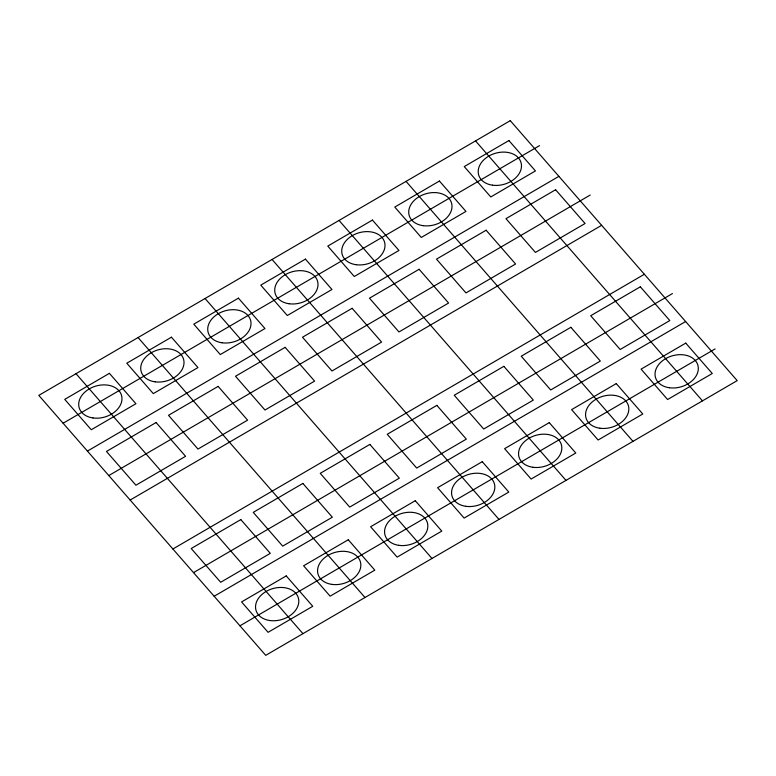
<?xml version="1.0" encoding="UTF-8"?>
<svg xmlns="http://www.w3.org/2000/svg" width="776" height="776" viewBox="0 0 776 776"><rect width="100%" height="100%" fill="white"/><g stroke="black" fill="none" stroke-linecap="round" stroke-linejoin="round"><path stroke-width="1.16" d="M63.118 423.23L539.543 145.626M87.426 451.089L558.895 176.365M108.795 475.562L590.187 195.057M130.164 500.035L601.633 225.321M172.893 548.991L644.361 274.277M193.525 572.62L672.443 293.57M214.157 596.259L685.625 321.536M239.949 625.795L715.132 348.909M475.523 140.902L702.464 400.862M406.052 181.39L632.983 441.35M339.054 220.423L565.985 480.383M272.056 259.465L498.987 519.425M205.058 298.508L431.99 558.468M138.06 337.541L364.992 597.501M76.019 373.692L302.95 633.653M510.268 120.658L38.8 395.382L265.731 655.342L737.2 380.618L510.268 120.658M109.406 373.343L64.738 399.368L91.267 429.749L135.926 403.724L109.406 373.343M171.438 337.191L126.779 363.216L153.299 393.607L197.967 367.572L171.438 337.191M238.436 298.149L193.777 324.174L220.297 354.564L264.965 328.539L238.436 298.149M305.434 259.116L260.775 285.141L287.295 315.522L331.963 289.496L305.434 259.116M372.431 220.074L327.773 246.099L354.293 276.489L398.961 250.464L372.431 220.074M439.429 181.031L394.771 207.066L421.29 237.446L465.959 211.421L439.429 181.031M508.91 140.553L464.242 166.578L490.772 196.959L535.44 170.933L508.91 140.553M156.092 422.532L106.467 451.448L135.936 485.213L185.571 456.298L156.092 422.532M218.134 386.39L168.499 415.305L197.977 449.061L247.602 420.146L218.134 386.39M285.131 347.347L235.497 376.263L264.975 410.029L314.6 381.113L285.131 347.347M352.129 308.305L302.495 337.23L331.973 370.986L381.598 342.07L352.129 308.305M419.127 269.272L369.492 298.188L398.971 331.953L448.596 303.028L419.127 269.272M486.125 230.23L436.49 259.145L465.969 292.911L515.594 263.995L486.125 230.23M555.597 189.742L505.971 218.667L535.44 252.423L585.075 223.507L555.597 189.742M240.822 519.6L191.197 548.516L220.675 582.272L270.3 553.356L240.822 519.6M302.863 483.448L253.238 512.364L282.707 546.129L332.332 517.214L302.863 483.448M369.861 444.415L320.236 473.331L349.704 507.087L399.33 478.171L369.861 444.415M436.859 405.373L387.234 434.288L416.702 468.054L466.327 439.129L436.859 405.373M503.857 366.33L454.232 395.246L483.7 429.012L533.325 400.096L503.857 366.33M570.855 327.297L521.23 356.213L550.698 389.969L600.323 361.053L570.855 327.297M640.336 286.81L590.701 315.725L620.179 349.491L669.804 320.566L640.336 286.81M286.237 575.908L241.569 601.933L268.098 632.314L312.757 606.289L286.237 575.908M348.269 539.757L303.61 565.782L330.13 596.172L374.798 570.147L348.269 539.757M415.267 500.714L370.608 526.749L397.128 557.129L441.796 531.104L415.267 500.714M482.265 461.681L437.606 487.706L464.126 518.087L508.794 492.062L482.265 461.681M549.262 422.639L504.604 448.664L531.123 479.054L575.792 453.029L549.262 422.639M616.26 383.606L571.602 409.631L598.121 440.011L642.79 413.986L616.26 383.606M685.741 343.118L641.073 369.143L667.602 399.524L712.271 373.498L685.741 343.118M331.885 584.386A22.067 16.112 -16.5 0 0 360.5 562.231A22.067 16.112 -16.5 0 0 325.212 557.275A22.067 16.112 -16.5 0 0 331.885 584.386M398.883 545.344A22.067 16.112 -16.5 0 0 427.498 523.189A22.067 16.112 -16.5 0 0 392.21 518.242A22.067 16.112 -16.5 0 0 398.883 545.344M465.881 506.311A22.067 16.112 -16.5 0 0 494.496 484.146A22.067 16.112 -16.5 0 0 459.208 479.199A22.067 16.112 -16.5 0 0 465.881 506.311M532.879 467.268A22.067 16.112 -16.5 0 0 561.494 445.114A22.067 16.112 -16.5 0 0 526.206 440.157A22.067 16.112 -16.5 0 0 532.879 467.268M599.877 428.226A22.067 16.112 -16.5 0 0 628.492 406.071A22.067 16.112 -16.5 0 0 593.203 401.124A22.067 16.112 -16.5 0 0 599.877 428.226M669.358 387.748A22.067 16.112 -16.5 0 0 697.973 365.583A22.067 16.112 -16.5 0 0 662.685 360.636A22.067 16.112 -16.5 0 0 669.358 387.748M269.854 620.528A22.067 16.112 -16.5 0 0 298.469 598.374A22.067 16.112 -16.5 0 0 263.18 593.427A22.067 16.112 -16.5 0 0 269.854 620.528M155.054 381.821A22.067 16.112 -16.5 0 0 183.669 359.657A22.067 16.112 -16.5 0 0 148.381 354.71A22.067 16.112 -16.5 0 0 155.054 381.821M222.052 342.779A22.067 16.112 -16.5 0 0 250.667 320.624A22.067 16.112 -16.5 0 0 215.379 315.667A22.067 16.112 -16.5 0 0 222.052 342.779M289.05 303.746A22.067 16.112 -16.5 0 0 317.665 281.581A22.067 16.112 -16.5 0 0 282.377 276.634A22.067 16.112 -16.5 0 0 289.05 303.746M356.048 264.703A22.067 16.112 -16.5 0 0 384.663 242.549A22.067 16.112 -16.5 0 0 349.375 237.592A22.067 16.112 -16.5 0 0 356.048 264.703M423.046 225.661A22.067 16.112 -16.5 0 0 451.661 203.506A22.067 16.112 -16.5 0 0 416.373 198.549A22.067 16.112 -16.5 0 0 423.046 225.661M492.527 185.183A22.067 16.112 -16.5 0 0 521.142 163.018A22.067 16.112 -16.5 0 0 485.854 158.071A22.067 16.112 -16.5 0 0 492.527 185.183M93.023 417.963A22.067 16.112 -16.5 0 0 121.638 395.808A22.067 16.112 -16.5 0 0 86.349 390.861A22.067 16.112 -16.5 0 0 93.023 417.963"/></g></svg>
